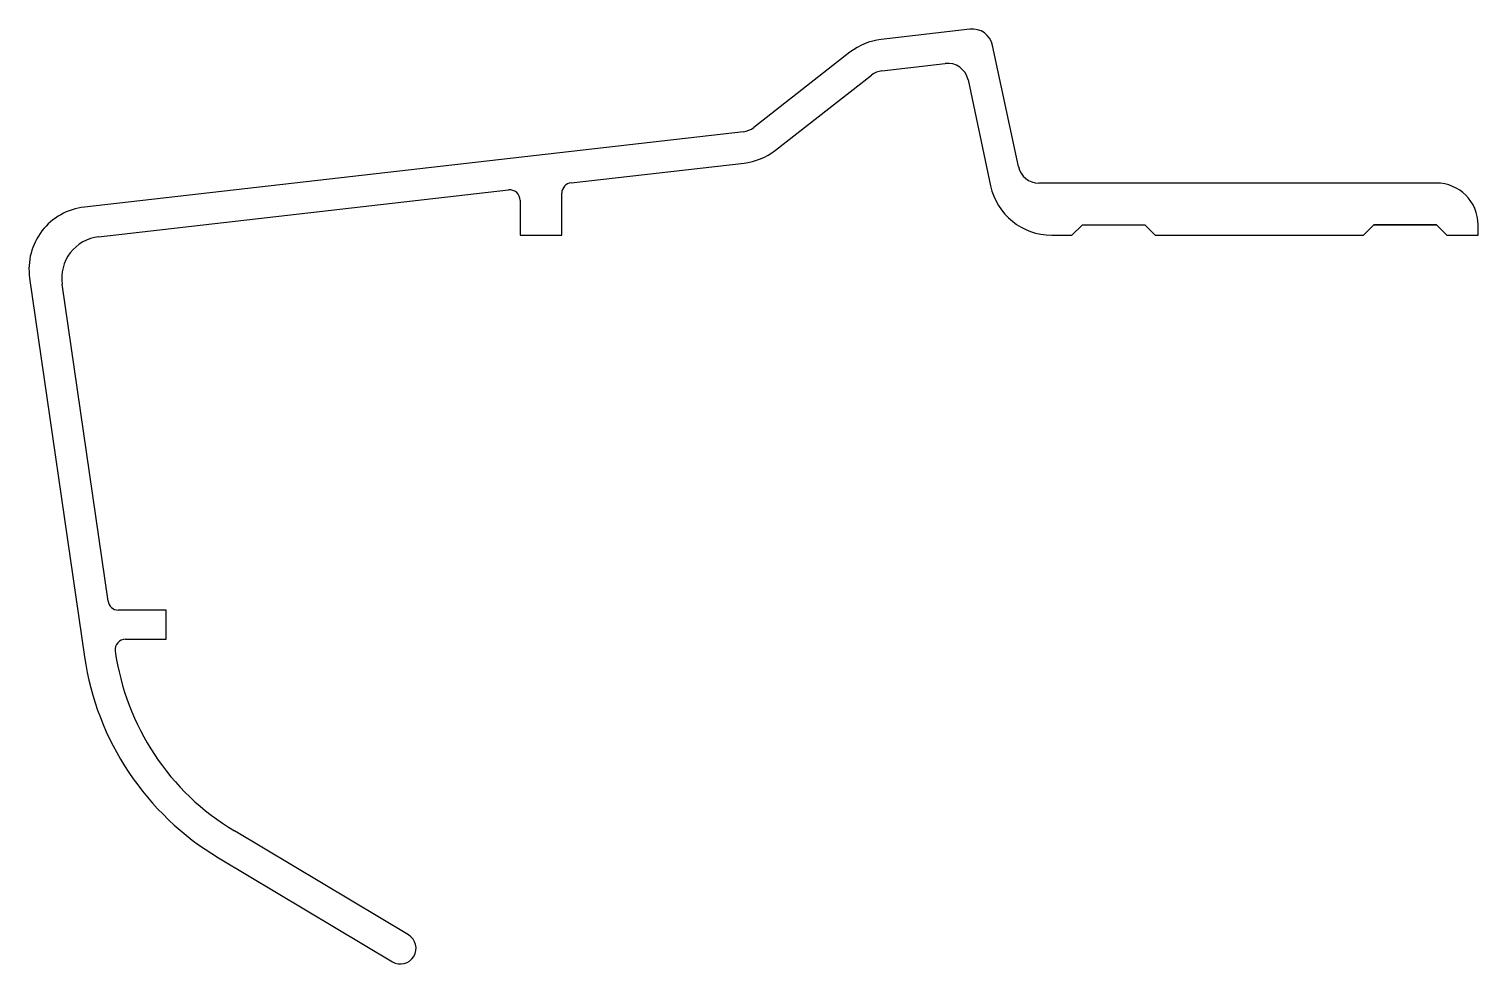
# Model space of a CAD drawing. Extents: x 737.4 to 807, y 526.6 to 571.5.
import ezdxf

# ---------------------------------------------------------------- set-up
doc = ezdxf.new("R2010")
doc.units = 0
doc.layers.add('ANA', color=220, linetype='CONTINUOUS')

msp = doc.modelspace()

# ---------------------------------------------------------------- linework, layer by layer
at = {"layer": 'ANA', "color": 0}
for p, q in [((782.547, 571.534), (778.287, 571.037)), ((784.882, 564.93), (783.64, 570.749)), ((776.787, 570.42), (772.173, 566.813)), ((773.208, 565.718), (777.821, 569.325)), ((778.322, 569.531), (781.364, 569.886)), ((782.458, 569.101), (783.544, 564.013)), ((771.67, 566.607), (740.022, 562.99)), ((763.394, 564.151), (771.701, 565.101)), ((740.705, 561.558), (760.394, 563.809)), ((804.951, 564.139), (785.86, 564.139)), ((760.951, 563.312), (760.951, 561.639)), ((762.951, 561.639), (762.951, 563.655)), ((760.951, 561.639), (762.951, 561.639)), ((786.478, 561.639), (787.451, 561.639)), ((787.451, 561.639), (787.951, 562.139)), ((787.951, 562.139), (790.951, 562.139)), ((790.951, 562.139), (791.451, 561.639)), ((791.451, 561.639), (801.451, 561.639)), ((801.451, 561.639), (801.951, 562.139)), ((804.951, 562.139), (801.951, 562.139)), ((801.951, 562.139), (804.951, 562.139)), ((801.951, 562.139), (804.951, 562.139)), ((804.951, 562.139), (805.451, 561.639)), ((805.451, 561.639), (806.951, 561.639)), ((806.951, 561.639), (806.951, 562.139)), ((737.394, 559.579), (740.03, 541.393)), ((741.158, 544.067), (738.952, 559.284)), ((743.951, 543.639), (741.653, 543.639)), ((743.951, 542.239), (743.951, 543.639)), ((742.001, 542.239), (743.951, 542.239)), ((755.586, 528.033), (747.23, 533.031)), ((746.46, 531.743), (754.816, 526.745))]:
    msp.add_line(p, q, dxfattribs=at)
for centre, radius, start, end in [((782.662, 570.54), 1, 12.04258, 96.65443), ((778.635, 568.057), 3, 96.65443, 128.01894), ((778.437, 568.537), 1, 96.65443, 128.01894), ((781.48, 568.892), 1, 12.04258, 96.65443), ((771.557, 567.601), 1, 276.5198, 308.01894), ((771.36, 568.081), 3, 276.5198, 308.01894), ((785.86, 565.139), 1, 192.04258, 270), ((760.451, 563.312), 0.5, 0, 96.5198), ((763.451, 563.655), 0.5, 96.5198, 180), ((786.478, 564.639), 3, 192.04258, 270), ((804.951, 562.139), 2, 0, 90), ((740.363, 560.01), 3, 96.5198, 188.24632), ((740.932, 559.571), 2, 96.5198, 188.24632), ((741.653, 544.139), 0.5, 188.24632, 270), ((742.001, 541.739), 0.5, 90, 187.94655), ((753.39, 543.329), 13.5, 188.24632, 239.11336), ((753.39, 543.329), 12, 187.94655, 239.11336), ((755.201, 527.389), 0.75, 239.11336, 59.11336)]:
    msp.add_arc(centre, radius, start, end, dxfattribs=at)

doc.saveas('drawing.dxf')
